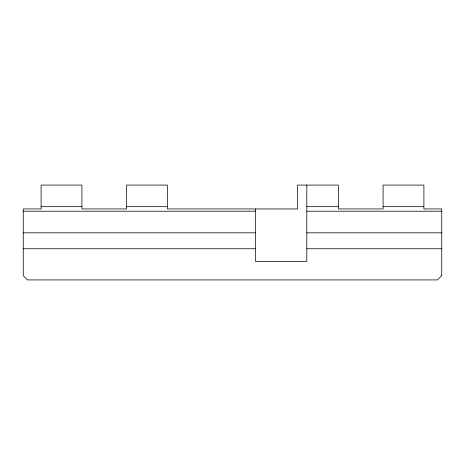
<?xml version="1.0" encoding="UTF-8"?>
<svg xmlns="http://www.w3.org/2000/svg" width="465" height="465" viewBox="0 0 465 465"><rect width="100%" height="100%" fill="white"/><g stroke="black" fill="none" stroke-linecap="round" stroke-linejoin="round"><path stroke-width="0.7" d="M41.1 206.687L81.927 206.687M126.596 206.687L167.417 206.687M306.807 206.687L338.404 206.687M383.073 206.687L423.9 206.687M23.25 211.215L255.558 211.215M306.807 211.215L441.75 211.215M23.25 232.82L255.558 232.82M306.807 232.82L441.75 232.82M23.25 248.752L255.558 248.752M306.807 248.752L441.75 248.752M306.807 185.076L306.807 261.562L255.558 261.562L255.558 208.948M441.75 275.652L437.478 279.924L27.522 279.924L23.25 275.652L23.25 208.948L41.1 208.948L41.1 185.076L81.927 185.076L81.927 208.948L126.596 208.948L126.596 185.076L167.417 185.076L167.417 208.948L297.583 208.948L297.583 185.076L338.404 185.076L338.404 208.948L383.073 208.948L383.073 185.076L423.9 185.076L423.9 208.948L441.75 208.948L441.75 275.652"/></g></svg>
